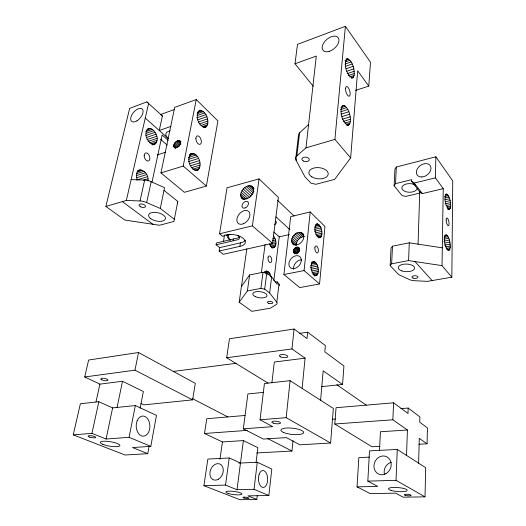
<?xml version="1.0" encoding="UTF-8"?>
<svg xmlns="http://www.w3.org/2000/svg" width="526" height="526" viewBox="0 0 526 526"><rect width="100%" height="100%" fill="white"/><g stroke="black" fill="none" stroke-linecap="round" stroke-linejoin="round"><path stroke-width="0.79" d="M450.703 206.218C450.611 202.05 450.125 197.007 446.804 194.107L446.147 194.094C443.602 198.545 445.39 205.62 448.948 209.17L450.131 208.625L450.703 206.218L446.804 207.08M442.307 247.831L409.267 242.815L392.495 246.194L391.028 248.127L390.16 265.669L398.82 274.69L409.018 279.372A8.021 3.662 1.6 0 0 414.495 280.706L427.441 281.357L451.834 277.189L452.748 180.944L435.863 156.781L396.341 167.018L394.927 169.227L394.112 185.79L402.061 195.573L405.829 196.402L420.096 193.035M157.057 140.31C158.891 134.465 148.773 121.914 146.05 132.539C144.15 138.423 154.394 151.034 157.057 140.31L149.516 142.862M451.834 277.189L442.024 265.63L443.254 188.663L435.41 177.867L435.863 156.781M418.959 444.24L427.066 443.806L427.428 427.901L419.741 422.2L419.886 416.881L408.183 408.044L400.904 408.636M357.036 486.872L370.251 493.618L395.677 493.151L403.146 497.188L425.008 496.853L425.692 467.706L397.268 449.46L369.515 450.867L367.819 481.119L377.675 486.386L357.036 486.872L358.85 457.607L369.416 457.12M243.065 199.315C235.687 194.074 247.457 180.852 253.466 187.631M418.611 463.163L419.294 438.349L427.066 443.806M350.415 121.427C350.559 115.759 349.185 108.895 344.234 105.502L343.123 105.41L342.189 105.989C339.454 112.183 341.893 121.052 347.364 125.03L348.462 125.07L349.376 124.445L350.415 121.427L344.99 123.071M418.071 244.228L419.741 191.806L411.588 181.273L411.648 179.655L395.532 183.633L394.112 185.79M406.539 455.411L407.42 430.012L392.85 419.781L334.792 424.009L336.048 407.709L393.586 402.804L407.992 413.482L408.183 408.044M390.16 265.669L391.64 263.796L408.597 260.6L409.267 242.815M425.008 496.853L396.032 480.33L397.268 449.46M392.85 419.781L393.586 402.804M391.64 263.796L392.495 246.194M395.532 183.633L396.341 167.018M379.496 450.243L380.423 431.754L407.42 430.012M450.21 247.667C450.355 243.295 449.829 238.133 446.554 234.931L445.233 235.188C443.411 240.02 444.608 246.503 448.165 250.271L449.474 249.949L450.21 247.667L446.206 248.436M355.55 90.406L368.779 86.1L370.488 62.259L345.398 26.3L297.486 44.368L295.007 63.771L313.305 86.297M321.373 386.643L342.558 384.467L343.932 365.984L324.818 351.809L325.364 345.562L307.651 332.195L299.662 333.372M243.321 428.835L263.394 439.078L286.361 437.593L299.886 444.812L330.611 443.023L333.346 408.432L290.096 380.673L264.433 383.493L260.022 419.787L272.711 426.645L243.321 428.835L247.877 393.967L263.736 392.337M296.316 158.799L296.131 160.384L305.027 176.953L311.05 183.232L315.902 184.291L334.661 179.373L350.638 157.918L357.66 70.786L368.779 86.1M321.833 234.741C322.188 230.894 321.379 225.799 317.625 223.885L316.764 223.931C313.134 227.456 315.048 235.286 319.315 237.62L320.906 237.009L321.833 234.741L316.409 235.937M320.61 400.26L323.168 370.85L342.558 384.467M350.638 157.918L334.917 139.39L345.398 26.3M319.565 283.955L324.963 226.476L310.215 211.939L290.694 216.646L283.895 274.519L299.721 287.59L319.565 283.955L304.074 270.561L283.895 274.519M354.189 75.402C354.59 69.511 353.13 61.89 347.706 58.695L346.733 58.866C343.366 64.698 346.371 74.403 352.025 77.894L352.979 77.677L354.189 75.402L349.54 76.967M302.115 388.385L305.093 358.16L291.956 348.935L226.686 357.765L229.468 338.777L294.087 329.02L307.02 338.613L307.651 332.195M256.708 452.945L291.956 451.052L293.008 440.63M304.074 270.561L310.215 211.939M330.611 443.023L286.164 417.677L290.096 380.673M291.956 348.935L294.087 329.02M257.299 495.426L256.826 499.437L247.93 495.873L268.858 495.492L271.804 469.021L257.286 462.269L238.85 463.117M191.845 153.368C185.579 157.386 189.853 170.536 197.171 170.555C203.68 166.374 198.407 151.212 190.327 153.848M272.323 248.042C277.938 247.102 276.058 238.863 273.349 235.727M296.131 160.384A9.948 5.891 6.1 0 1 296.861 155.926L305.974 147.859L316.297 56.052L295.007 63.771M296.861 155.926L299.59 132.828L308.604 124.491M271.903 382.816L274.329 362.052L305.093 358.16M268.858 495.492L254.038 489.318L257.286 462.269M246.839 248.805L239.172 302.194L251.895 311.339L270.423 308.17L276.413 304.469A7.068 2.978 7.1 0 0 276.808 302.226L278.984 284.086L277.399 281.936L274.96 281.758M295.704 158.832L298.433 135.826A9.79 6.062 6.1 0 1 299.59 132.828M277.399 281.936L277.117 284.29L271.646 276.913L266.767 272.987L263.026 272.244L249.626 274.94L241.414 286.591M256.096 462.354L257.865 447.698L243.387 440.591L222.439 441.945L204.509 433.483L206.764 418.735L245.011 415.474M273.829 280.582L279.227 236.871L273.822 232.078M276.808 302.226L269.641 292.982L271.646 276.913M298.551 247.411C301.51 249.962 296.486 255.491 293.718 252.677C291.779 249.383 297.328 244.827 299.728 248.469M269.641 292.982L264.683 289.149L266.767 272.987M219.145 251.06L223.3 254.288L272.553 243.295L278.399 197.375L259.062 178.886L227.048 187.808L219.546 233.781L222.84 236.43L224.201 235.576A12.164 5.904 9 0 1 242.401 237.752A12.164 5.904 9 0 1 239.869 246.365L219.145 251.06L219.704 247.621L216.087 244.794L216.383 242.986L237.456 238.041A5.819 2.86 9 0 0 239.803 236.463M254.038 489.318L237.016 489.726L243.387 440.591M261.369 272.632L265.078 244.537M239.172 302.194L247.398 290.963L260.909 288.419L263.026 272.244M237.016 489.726L225.529 485.084L229.231 457.975L207.869 459.053L203.91 485.689L239.922 499.7L256.826 499.437M247.398 290.963L249.626 274.94M272.553 243.295L252.388 225.858L259.062 178.886M219.98 459.283L222.439 441.945M239.869 246.365L240.389 242.874A12.137 5.944 9 0 0 245.326 240.218M318.112 273.02C318.756 269.049 318.006 262.513 313.365 261.514C309.143 264.716 311.063 272.981 315.252 275.578L316.987 275.177L318.112 273.02L312.569 274.085M216.087 244.794L233.136 240.809L233.419 238.988M223.497 241.401L224.523 234.971M140.915 403.481L143.868 404.875L192.601 399.865L195.297 383.342L138.509 352.505L88.624 360.034L84.725 376.971L99.901 384.131L122.499 381.271L143.361 391.508L140.126 408.268M206.37 186.059L217.922 120.927L196.244 99.559L174.711 107.363L160.936 172.916L184.409 192.312L206.37 186.059L183.232 166.045L160.936 172.916M147.734 453.675L132.532 447.541L150.811 446.357L156.472 415.382L135.333 405.546L112.617 407.887L98.842 401.719L80.379 403.751L73.252 434.857L125.024 455.003L147.734 453.675L149.042 446.581M173.685 145.748C173.422 142.566 179.826 137.727 180.596 142.52C180.878 145.715 174.422 150.574 173.685 145.748L176.085 147.872M177.361 203.694L177.801 201.445L164.013 190.359M177.801 201.445L173.896 221.479L159.483 225.26L124.807 220.046L105.871 206.442L129.646 108.382L146.879 101.893L148.621 103.438L126.345 200.452L105.871 206.442M73.252 434.857L91.932 433.352L106.094 439.026L129.094 437.316L135.333 405.546M183.232 166.045L196.244 99.559M207.553 124.846C208.881 119.494 205.929 110.092 199.361 110.71C194.41 115.391 198.749 127.857 205.89 127.062L207.553 124.846L202.181 126.654M84.725 376.971L134.965 370.172L138.509 352.505M174.323 219.296L160.292 208.447L164.559 187.683L151.172 181.726A8.705 4.524 13.7 0 0 144.657 180.07L131.086 179.622M117.088 407.426L122.499 381.271M106.094 439.026L112.617 407.887M160.292 208.447L146.669 202.609L151.172 181.726M152.027 182.022L162.139 134.972L168.202 140.33M91.932 433.352L98.842 401.719M126.345 200.452L140.047 200.965L144.657 180.07M96.021 401.759L99.901 384.131M146.879 101.893L162.416 116.022L159.24 130.468L171.009 126.385M296.237 245.662C295.796 241.092 299.866 236.601 304.449 236.542L299.912 232.328C294.001 232.084 288.287 241 294.041 244.984M264.532 272.304L266.163 271.035C269.207 271.028 270.495 274.598 271.094 277.07M241.861 198.236C247.943 201.899 256.622 192.148 252.283 186.526M148.095 180.898C149.187 169.418 133.163 164.46 137.115 179.55M174.454 109.493L160.667 114.464L162.416 116.022M147.319 129.159L149.588 128.364M198.269 111.242L200.577 110.434M346.193 59.228L347.706 58.695M146.471 130.198L151.001 128.614M197.322 112.354L201.931 110.736M345.043 60.503L348.817 59.182M145.663 131.763L152.448 129.389M197.191 113.734L203.325 111.591M345.345 61.91L349.994 60.28M146.3 133.269L153.835 130.645M197.007 115.608L204.667 112.939M344.971 64.08L351.158 61.923M146.024 135.419L155.065 132.289M196.678 117.87L205.863 114.688M345.273 66.394L352.229 63.988M146.261 137.575L156.051 134.209M197.658 119.882L206.843 116.719M346.187 68.728L353.137 66.335M146.951 139.627L156.741 136.273M198.348 122.032L207.533 118.889M346.871 71.194L353.82 68.814M148.043 141.435L157.083 138.358M199.472 123.932L207.895 121.065M347.292 73.62L354.241 71.253M201.004 125.425L207.901 123.091M348.179 75.593L354.366 73.502M151.376 143.789L156.656 142.007M152.139 144.597L155.913 143.328M203.023 127.489L206.863 126.201M351.388 77.605L353.715 76.822M152.606 144.952L154.874 144.196M204.351 127.581L205.89 127.062M351.421 78.196L352.979 77.677M157.182 154.96L165.729 152.178M138.154 170.385L139.699 169.898M137.279 171.042L141.132 169.819M189.419 154.532L193.213 153.329M341.9 106.245L344.234 105.502M137.26 172.009L142.645 170.306M189.367 155.551L194.666 153.881M340.789 107.738L345.45 106.265M136.438 173.738L144.131 171.318M188.262 157.438L196.099 154.979M340.473 109.579L346.68 107.626M136.26 175.671L145.485 172.784M188.808 159.24L197.421 156.544M340.874 111.683L347.844 109.5M136.635 177.709L146.629 174.606M188.361 161.633L198.539 158.471M341.124 114.162L348.87 111.755M136.721 179.977L147.477 176.657M189.209 163.77L199.387 160.634M341.939 116.627L349.678 114.241M143.368 180.214L147.977 178.801M190.504 165.762L199.9 162.882M342.492 119.165L350.231 116.792M191.438 167.695L200.051 165.072M343.511 121.361L350.48 119.238M192.772 169.194L199.834 167.051M194.535 170.122L199.249 168.701M346.154 124.373L350.04 123.196M195.981 170.608L198.341 169.898M347.042 125.142L349.376 124.445M346.904 125.536L348.462 125.07M305.974 147.859L334.917 139.39M411.588 181.273L414.218 183.041L435.41 177.867M219.546 233.781L252.388 225.858M226.417 235.346L230.48 234.379M419.741 191.806L422.352 193.581L443.254 188.663M233.136 240.809L237.18 239.869A5.825 2.854 9 0 0 237.542 235.352M316.073 224.247L317.625 223.885M445.246 194.469L446.804 194.107M315.436 225.023L318.539 224.306M445.193 195.172L447.534 194.633M219.704 247.621L240.389 242.874M314.798 226.226L319.446 225.161M444.385 196.527L448.283 195.633M314.864 227.626L320.281 226.397M445.108 197.921L449 197.033M279.227 236.871L289.392 234.557M272.613 238.889L274.953 238.357M314.804 229.316L320.991 227.916M444.97 199.801L449.638 198.743M272.376 240.704L275.499 240.001M314.574 231.197L321.531 229.625M445.489 201.695L450.157 200.643M271.916 242.598L275.821 241.723M315.679 232.801L321.866 231.414M445.075 203.832L450.526 202.609M269.647 244.8L275.894 243.406M315.778 234.537L321.971 233.156M446.035 205.548L450.71 204.509M270.252 246.155L275.723 244.938M271.396 247.082L275.308 246.221M317.592 236.904L321.471 236.049M447.383 208.309L450.506 207.619M271.554 247.851L274.684 247.161M318.572 237.522L320.906 237.009M447.784 209.138L450.131 208.625M318.611 237.89L320.17 237.548M448.034 209.493L449.598 209.151M264.749 271.567L267.142 271.087M311.905 262.066L314.285 261.586M444.95 235.254L446.554 234.931M264.157 272.389L268.142 271.594M311.274 262.928L315.232 262.132M444.115 236.233L447.317 235.589M265.117 273.316L269.102 272.521M311.399 264.059L316.146 263.105M444.082 237.515L448.08 236.713M267.556 274.276L269.943 273.803M310.636 265.709L316.961 264.453M444.003 239.192L448.796 238.239M310.518 267.478L317.625 266.071M443.819 241.151L449.408 240.047M310.991 269.253L318.099 267.859M445.088 242.973L449.881 242.032M312.023 270.923L318.348 269.693M444.588 245.136L450.184 244.051M312.023 272.678L318.348 271.455M445.496 246.898L450.295 245.971M313.687 275.052L317.645 274.296M446.725 249.64L449.927 249.022M314.601 275.631L316.987 275.177M447.869 250.258L449.474 249.949M314.574 275.92L316.165 275.617M173.37 371.435L236.102 363.308M273.888 247.7L272.001 247.43L271.041 246.635L269.411 243.998M260.022 419.787L286.164 417.677M332.11 419.294L335.364 419.044M204.509 433.483L247.227 430.38M380.035 446.331L371.928 446.765L334.792 424.009M203.91 485.689L225.529 485.084M367.819 481.119L396.032 480.33M408.597 260.6L442.024 265.63M260.909 288.419L264.683 289.149M299.912 232.328L301.313 232.61L303.601 234.353M129.094 437.316L150.811 446.357M229.231 457.975L240.474 463.044M192.168 398.484L227.863 416.934M134.965 370.172L192.601 399.865M267.241 438.322L291.956 451.052M226.686 357.765L268.03 383.099M292.883 243.952C298.604 247.884 307.02 238.567 302.47 233.301M336.804 384.71L366.247 405.132M122.348 201.622L152.882 224.267M160.542 139.252L167.242 145.11M293.304 251.29L296.269 253.913M173.738 146.563L175.539 148.154M293.409 252.046L295.191 253.611M174.027 147.214L175.23 148.273M293.718 252.677L294.902 253.723M145.229 118.048L168.445 138.634M293.712 249.64L297.854 253.315M174.264 143.854L177.854 147.043M173.863 144.828L176.861 147.477M293.403 250.475L296.96 253.617M294.198 248.851L298.341 252.533M174.856 142.908L179.044 146.629M294.83 248.16L298.972 251.849M175.605 142.04L179.787 145.768M296.368 247.246L299.32 249.889M177.354 140.784L180.937 143.986M295.573 247.614L299.708 251.303M176.46 141.316L180.043 144.518M179.734 140.62L180.924 141.691M179.05 140.422L180.839 142.027M240.665 195.738L244.873 199.518M291.634 241.526L295.665 245.142M297.913 247.141L299.675 248.726M178.242 140.475L180.628 142.618M297.164 247.082L299.524 249.199M241.059 197.145L243.466 199.308M292.068 242.88L294.376 244.945M240.711 194.107L246.115 198.973M291.614 239.981L296.21 244.123M241.184 192.358L247.779 198.328M292.002 238.344L296.592 242.493M242.052 190.616L249.83 197.691M292.772 236.726L297.354 240.888M243.262 188.998L251.027 196.093M293.876 235.24L298.452 239.415M275.999 216.903L289.865 229.625M244.728 187.604L252.48 194.719M295.237 233.985L299.8 238.173M246.359 186.539L253.499 193.121M296.769 233.044L301.319 237.239M248.042 185.862L253.979 191.365M298.36 232.479L302.904 236.687M249.659 185.632L253.808 189.485M251.106 185.856L254.065 188.617M301.313 232.61L303.581 234.721M277.452 200.235L294.1 216.035M414.988 261.56L432.063 280.562M414.218 183.041L422.352 193.581M384.513 474.662A9.356 8.35 -68.5 0 1 391.311 462.282M167.853 138.055A8.146 4.747 14.2 0 1 170.187 130.875M140.047 200.965A8.83 4.379 13.3 0 1 146.669 202.609M275.9 221.17A6.864 3.531 7.6 0 1 274.684 224.543M278.984 284.086A6.989 3.09 7.1 0 1 279.181 285.71M417.289 188.315A7.752 4.326 0.4 0 1 406.96 191.99A7.752 4.326 0.4 0 1 403.179 185.448A7.752 4.326 0.4 0 1 415.455 185.145M293.712 269.378A7.206 5.28 -49.1 0 1 293.58 267.819L293.863 266.156A7.206 5.28 -49.1 0 1 301.569 259.739M230.21 240.086A16.832 11.322 -50.1 0 1 228.231 234.977M230.224 240.264A16.878 11.322 -50.1 0 1 226.89 235.306M301.299 260.429L301.017 262.119A7.265 5.286 -49.1 0 1 293.995 268.589A7.265 5.286 -49.1 0 1 288.886 263.815L289.175 262.145A7.265 5.286 -49.1 0 1 296.177 255.715A7.265 5.286 -49.1 0 1 301.299 260.429M391.134 490.436A9.35 2.012 4.7 0 0 406.795 490.811A9.35 2.012 4.7 0 0 395.585 487.424A9.35 2.012 4.7 0 0 391.134 490.436M405.605 495.446A3.432 0.717 4.6 0 0 411.135 495.42A3.432 0.717 4.6 0 0 406.519 494.282A3.432 0.717 4.6 0 0 405.605 495.446M386.038 473.61A9.567 8.449 -67.3 0 0 387.669 457.318A9.567 8.449 -67.3 0 0 373.999 465.168A9.567 8.449 -67.3 0 0 386.038 473.61M283.659 432.503A11.434 3.13 6.2 0 0 303.009 433.431A11.434 3.13 6.2 0 0 290.148 428.006A11.434 3.13 6.2 0 0 283.659 432.503M280.614 356.898A4.241 1.525 6.5 0 0 287.676 356.911A4.241 1.525 6.5 0 0 282.534 354.517A4.241 1.525 6.5 0 0 280.614 356.898M273.362 423.141A4.412 1.243 6.5 0 0 280.509 423.154A4.412 1.243 6.5 0 0 274.697 421.148A4.412 1.243 6.5 0 0 273.362 423.141M137.207 420.668A10.079 6.838 88.4 0 0 142.881 436.172A10.079 6.838 88.4 0 0 149.055 421.477A10.079 6.838 88.4 0 0 137.207 420.668M102.682 444.306A9.922 2.249 9.2 0 0 119.356 446.133A9.922 2.249 9.2 0 0 108.277 441.439A9.922 2.249 9.2 0 0 102.682 444.306M89.834 437.185A3.827 0.881 9.6 0 0 95.653 437.402A3.827 0.881 9.6 0 0 90.156 435.686A3.827 0.881 9.6 0 0 89.834 437.185M101.84 379.864A3.702 1.098 10.4 0 0 107.909 380.344A3.702 1.098 10.4 0 0 103.366 378.247A3.702 1.098 10.4 0 0 101.84 379.864M228.192 493.454A8.107 1.578 7.1 0 0 241.658 494.355A8.107 1.578 7.1 0 0 231.821 491.231A8.107 1.578 7.1 0 0 228.192 493.454M259.167 474.242A8.469 4.609 88.7 0 0 262.862 487.438A8.469 4.609 88.7 0 0 267.149 475.287A8.469 4.609 88.7 0 0 259.167 474.242M218.494 479.16A8.554 6.358 -67.7 0 0 221.203 464.839A8.554 6.358 -67.7 0 0 210.052 471.664A8.554 6.358 -67.7 0 0 218.494 479.16M244.09 498.023A2.978 0.565 6.9 0 0 248.837 498.207A2.978 0.565 6.9 0 0 244.8 497.123A2.978 0.565 6.9 0 0 244.09 498.023M150.765 218.704A8.607 4.215 12.5 0 0 165.079 219.513A8.607 4.215 12.5 0 0 155.249 212.373A8.607 4.215 12.5 0 0 150.765 218.704M140.317 206.718A3.314 1.644 13.3 0 0 145.492 206.488A3.314 1.644 13.3 0 0 141.001 203.956A3.314 1.644 13.3 0 0 140.317 206.718M136.931 120.855A8.14 4.372 -49.8 0 0 142.263 109.06A8.14 4.372 -49.8 0 0 131.474 115.588A8.14 4.372 -49.8 0 0 136.931 120.855M144.183 155.663A4.261 2.597 69.8 0 0 148.444 160.982A4.261 2.597 69.8 0 0 148.457 154.263A4.261 2.597 69.8 0 0 144.183 155.663M268.03 257.733A3.426 1.795 78.1 0 0 270.489 262.632A3.426 1.795 78.1 0 0 271.133 257.438A3.426 1.795 78.1 0 0 268.03 257.733M268.694 303.305A2.65 1.118 7.1 0 0 272.764 302.838A2.65 1.118 7.1 0 0 268.944 301.385A2.65 1.118 7.1 0 0 268.694 303.305M255.334 296.638A7.2 3.084 7.5 0 0 266.945 296.013A7.2 3.084 7.5 0 0 257.424 291.562A7.2 3.084 7.5 0 0 255.334 296.638M345.556 88.394A5.03 1.946 74.2 0 0 348.731 96.205A5.03 1.946 74.2 0 0 349.284 89.532A5.03 1.946 74.2 0 0 345.556 88.394M329.736 51.186A9.862 5.878 -40.9 0 0 338.198 37.727A9.862 5.878 -40.9 0 0 323.727 42.935A9.862 5.878 -40.9 0 0 329.736 51.186M303.436 161.028A3.728 2.209 6.1 0 0 309.301 159.845A3.728 2.209 6.1 0 0 304.061 157.248A3.728 2.209 6.1 0 0 303.436 161.028M311.846 176.881A9.711 5.602 5.3 0 0 327.948 175.171A9.711 5.602 5.3 0 0 315.85 167.682A9.711 5.602 5.3 0 0 311.846 176.881M413.041 278.096A3.011 1.374 1.6 0 0 417.946 277.399A3.011 1.374 1.6 0 0 413.962 275.775A3.011 1.374 1.6 0 0 413.041 278.096M401.825 270.903A8.173 3.82 1.8 0 0 414.6 268.372A8.173 3.82 1.8 0 0 402.942 264.335A8.173 3.82 1.8 0 0 401.825 270.903M421.747 176.986A8.041 5.825 -36.8 0 0 430.761 166.716A8.041 5.825 -36.8 0 0 418.525 167.156A8.041 5.825 -36.8 0 0 421.747 176.986M446.153 219.934A3.919 1.262 78.7 0 0 448.31 225.674A3.919 1.262 78.7 0 0 448.376 219.868A3.919 1.262 78.7 0 0 446.153 219.934M195.889 138.667A4.458 2.466 71.2 0 0 200.044 144.341A4.458 2.466 71.2 0 0 199.939 137.339A4.458 2.466 71.2 0 0 195.889 138.667M314.864 247.799A3.55 1.677 78.3 0 0 317.257 252.914A3.55 1.677 78.3 0 0 317.77 247.549A3.55 1.677 78.3 0 0 314.864 247.799M243.676 223.681A7.962 5.313 -49.5 0 0 248.903 211.662A7.962 5.313 -49.5 0 0 237.555 216.751A7.962 5.313 -49.5 0 0 243.676 223.681M245.215 207.921A3.952 2.61 -48.9 0 0 248.062 202.023A3.952 2.61 -48.9 0 0 242.42 204.312A3.952 2.61 -48.9 0 0 245.215 207.921"/></g></svg>
